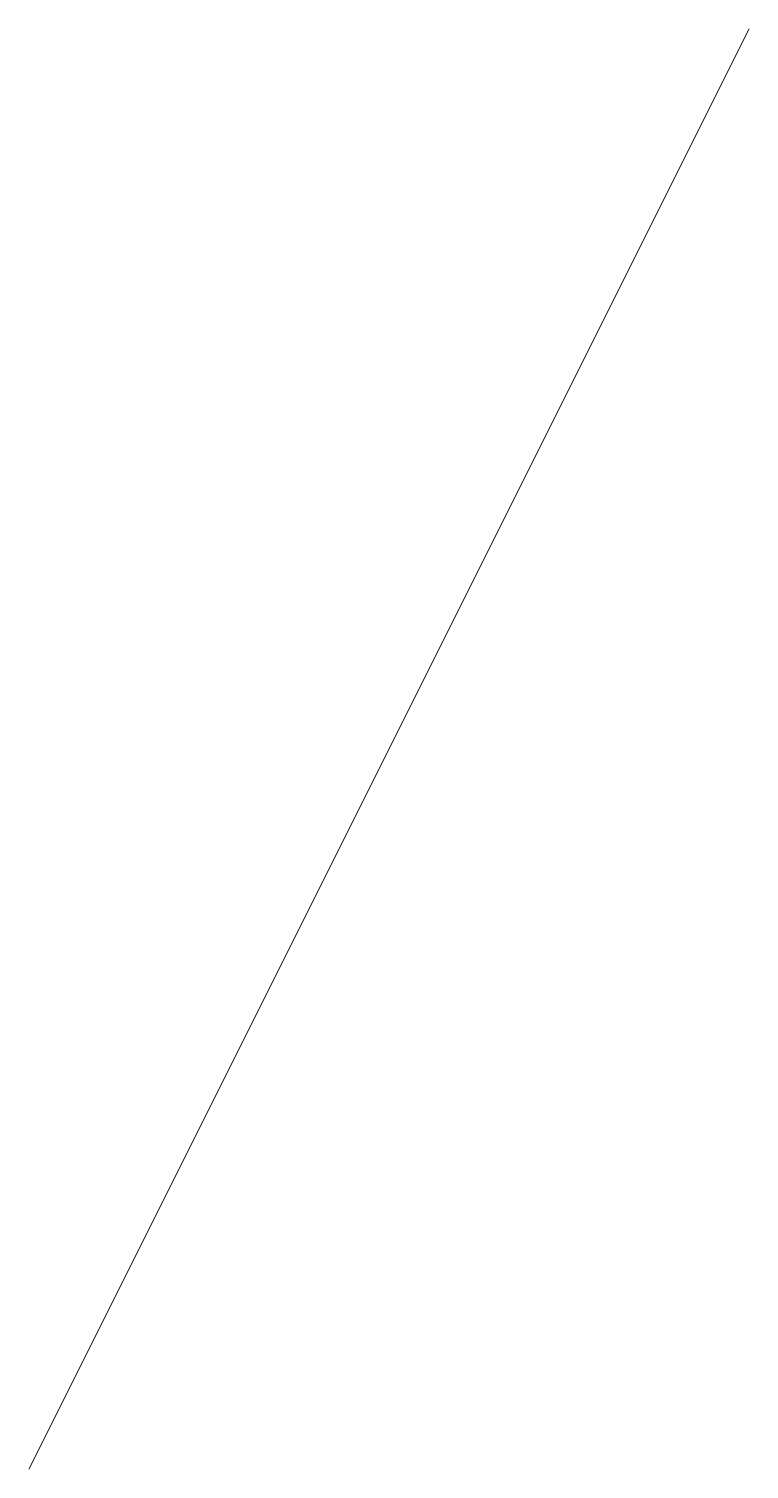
# Model space of a CAD drawing. Extents: x -1 to 0, y -1 to 1.
import ezdxf

# ---------------------------------------------------------------- set-up
doc = ezdxf.new("R2010")
doc.units = 0
doc.layers.get('0').update_dxf_attribs({"linetype": 'CONTINUOUS', "lineweight": 0})

msp = doc.modelspace()

# ---------------------------------------------------------------- linework, layer by layer
msp.add_line((-1, -1), (0, 1))

doc.saveas('drawing.dxf')
